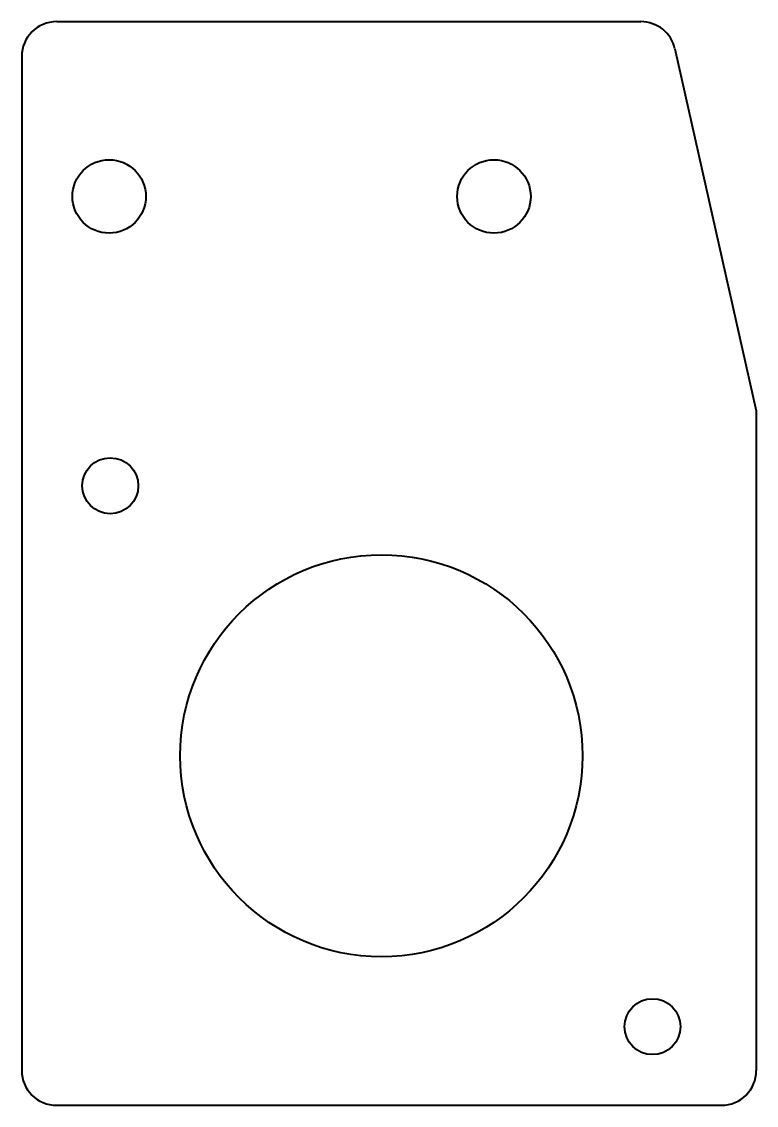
# Model space of a CAD drawing. Header units: millimetres. Extents: x -20.7 to 21.3, y -48.4 to 13.6.
import ezdxf

# ---------------------------------------------------------------- set-up
doc = ezdxf.new("R2010")
doc.units = ezdxf.units.MM
doc.header["$MEASUREMENT"] = 0
doc.layers.add('Visible', color=7, linetype='Continuous', lineweight=40)

msp = doc.modelspace()

# ---------------------------------------------------------------- linework, layer by layer
at = {"layer": 'Visible'}
for p, q in [((-18.694, 13.579), (14.705, 13.579)), ((16.657, 12.017), (21.306, -8.683)), ((-20.694, 11.579), (-20.694, -46.421)), ((21.306, -8.683), (21.306, -46.421)), ((-18.694, -48.421), (19.306, -48.421))]:
    msp.add_line(p, q, dxfattribs=at)
for centre, radius in [((-15.694, 3.579), 2.1), ((6.306, 3.579), 2.1), ((-15.629, -12.974), 1.6), ((-0.129, -28.421), 11.5), ((15.371, -43.921), 1.6)]:
    msp.add_circle(centre, radius, dxfattribs=at)
for centre, start, end in [((-18.694, 11.579), 90, 180), ((14.705, 11.579), 12.65888, 90), ((-18.694, -46.421), 180, 270), ((19.306, -46.421), 270, 0)]:
    msp.add_arc(centre, 2, start, end, dxfattribs=at)

doc.saveas('drawing.dxf')
